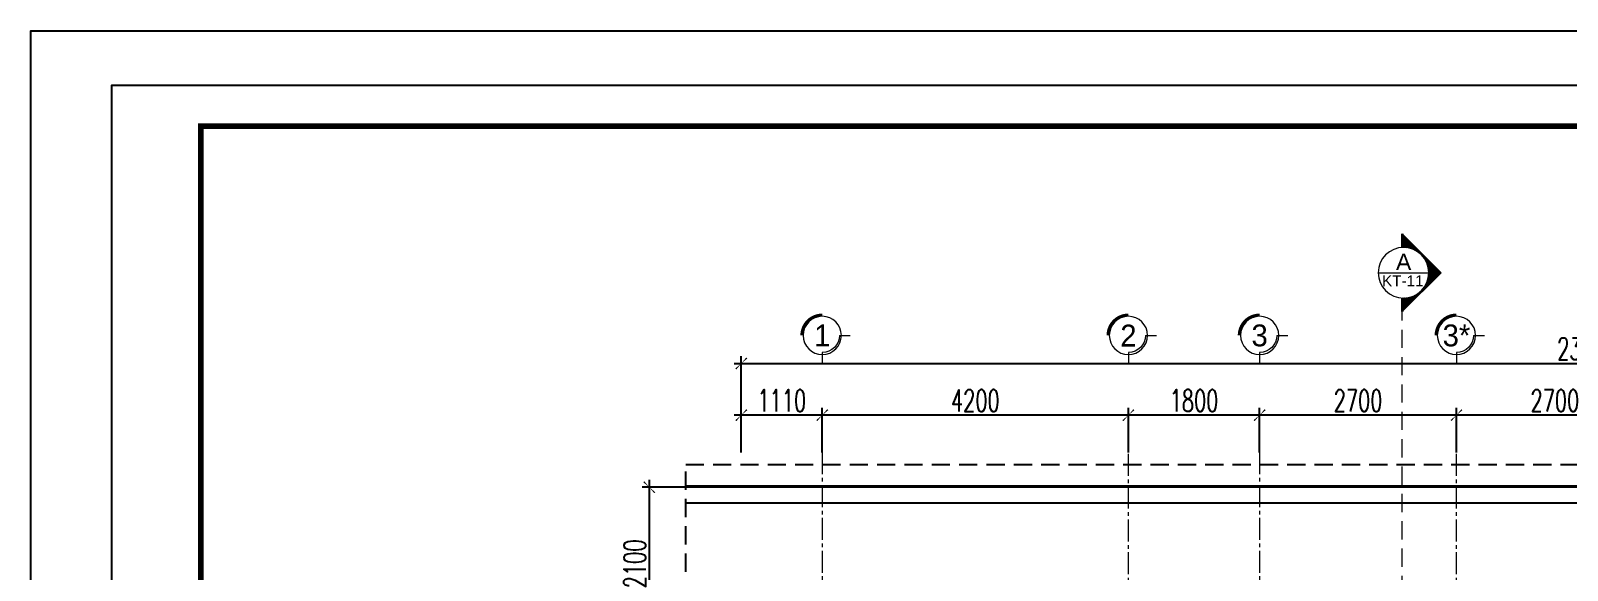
# Model space of a CAD drawing. Header units: millimetres. Extents: x -34806 to 662668, y 63228 to 99452.
# Drawn here: x 78087 to 99165, y 90164 to 97563 of the extents above; entities that cross this region are included whole.
import ezdxf
from ezdxf.enums import TextEntityAlignment as Align

# ---------------------------------------------------------------- set-up
doc = ezdxf.new("R2010")
doc.units = ezdxf.units.MM
doc.header["$LTSCALE"] = 200
doc.header["$MEASUREMENT"] = 0
doc.header["$PDMODE"] = 3
doc.header["$PDSIZE"] = 50
doc.linetypes.add('CENTER2', pattern=[1.125, 0.75, -0.125, 0.125, -0.125])
doc.linetypes.add('DASHED2', pattern=[0.375, 0.25, -0.125])
doc.layers.get('0').update_dxf_attribs({"color": 95, "linetype": 'CONTINUOUS'})
doc.layers.get('DEFPOINTS').update_dxf_attribs({"linetype": 'CONTINUOUS'})
for name, color, linetype, lineweight in [('cat', 1, 'CONTINUOUS', 40), ('hacth', 251, 'CONTINUOUS', 13), ('hatch', 251, 'CONTINUOUS', 5), ('thay', 7, 'CONTINUOUS', 18), ('tim', 254, 'CENTER2', 9)]:
    doc.layers.add(name, color=color, linetype=linetype, lineweight=lineweight)
for name, color, linetype in [('DIM', 1, 'CONTINUOUS'), ('KHUNGTEN', 7, 'CONTINUOUS'), ('Net_Manh', 155, 'CONTINUOUS'), ('TEXT', 7, 'CONTINUOUS'), ('TPTA-Dimention', 251, 'CONTINUOUS'), ('TPTA-Text', 253, 'CONTINUOUS')]:
    doc.layers.add(name, color=color, linetype=linetype)
doc.styles.add('Aria H iso', font='VHARIAL.ttf')
doc.styles.add('CHU HOA Day', font='VHARIAL.ttf')
doc.styles.add('dam', font='VHAVANB.ttf', dxfattribs={"width": 0.9, "height": 450})
doc.styles.add('Scale', font='vnsimli.shx', dxfattribs={"width": 0.65, "bigfont": 'bigfont.shx'})
doc.dimstyles.new('Scale', dxfattribs={"dimscale": 10, "dimtxt": 2, "dimasz": 0.8, "dimexe": 1, "dimexo": 0, "dimgap": 0.5, "dimtad": 1, "dimdec": 0, "dimzin": 0, "dimdsep": 46, "dimtxsty": 'Scale', "dimblk": 'ARCHTICK', "dimcen": 1, "dimdle": 1, "dimclrd": 8, "dimclre": 251, "dimclrt": 3, "dimadec": 0, "dimazin": 0, "dimtfac": 1, "dimtdec": 0, "dimtix": 1, "dimtmove": 2, "dimatfit": 3, "dimfxl": 1, "dimtolj": 1, "dimtzin": 0, "dimarcsym": 0})

# ---------------------------------------------------------------- blocks, each defined once
blk = doc.blocks.new('_ArchTick')
at = {"layer": 'DIM', "color": 150}
blk.add_lwpolyline([(0.5, 0.5, 0.133, 0, 0), (0, 0, 0, 0.133, 0), (-0.5, -0.5, 0.133, 0.133, 0)], format="xyseb", dxfattribs=at)
blk = doc.blocks.new('*D1170')
at = {"layer": 'DEFPOINTS', "color": 0}
for p in [(111055, 93000), (87835, 91781), (111055, 91781)]:
    blk.add_point(p, dxfattribs=at)
at = {"layer": 'TPTA-Text', "color": 8, "lineweight": -2}
blk.add_line((87735, 93000), (111155, 93000), dxfattribs=at)
at = {"layer": 'TPTA-Text', "color": 251, "lineweight": -2}
for p, q in [((87835, 91781), (87835, 93100)), ((111055, 91781), (111055, 93100))]:
    blk.add_line(p, q, dxfattribs=at)
at = {"layer": 'TPTA-Text', "color": 8, "lineweight": -2, "xscale": 150, "yscale": 150, "zscale": 150, "rotation": 180}
blk.add_blockref('_ArchTick', (87835, 93000), dxfattribs=at)
at = {"layer": 'TPTA-Text', "color": 8, "lineweight": -2, "xscale": 150, "yscale": 150, "zscale": 150}
blk.add_blockref('_ArchTick', (111055, 93000), dxfattribs=at)
at = {"layer": 'TPTA-Text', "color": 3, "insert": (99445, 93200), "char_height": 300, "attachment_point": 5, "style": 'Scale'}
blk.add_mtext('\\A1;23220', dxfattribs=at)
blk = doc.blocks.new('*D1175')
at = {"layer": 'DEFPOINTS', "color": 0}
for p in [(93145, 92291), (93145, 91781), (94945, 91781)]:
    blk.add_point(p, dxfattribs=at)
at = {"layer": 'TPTA-Text', "color": 251, "lineweight": -2}
for p, q in [((93145, 91781), (93145, 92391)), ((94945, 91781), (94945, 92391))]:
    blk.add_line(p, q, dxfattribs=at)
at = {"layer": 'TPTA-Text', "color": 8, "lineweight": -2}
blk.add_line((95045, 92291), (93045, 92291), dxfattribs=at)
at = {"layer": 'TPTA-Text', "color": 8, "lineweight": -2, "xscale": 150, "yscale": 150, "zscale": 150, "rotation": 180}
blk.add_blockref('_ArchTick', (93145, 92291), dxfattribs=at)
at = {"layer": 'TPTA-Text', "color": 8, "lineweight": -2, "xscale": 150, "yscale": 150, "zscale": 150}
blk.add_blockref('_ArchTick', (94945, 92291), dxfattribs=at)
at = {"layer": 'TPTA-Text', "color": 3, "insert": (94045, 92491), "char_height": 300, "attachment_point": 5, "style": 'Scale'}
blk.add_mtext('\\A1;1800', dxfattribs=at)
blk = doc.blocks.new('*D1176')
at = {"layer": 'DEFPOINTS', "color": 0}
for p in [(88945, 92291), (88945, 91781), (93145, 91781)]:
    blk.add_point(p, dxfattribs=at)
at = {"layer": 'TPTA-Text', "color": 251, "lineweight": -2}
for p, q in [((88945, 91781), (88945, 92391)), ((93145, 91781), (93145, 92391))]:
    blk.add_line(p, q, dxfattribs=at)
at = {"layer": 'TPTA-Text', "color": 8, "lineweight": -2}
blk.add_line((93245, 92291), (88845, 92291), dxfattribs=at)
at = {"layer": 'TPTA-Text', "color": 8, "lineweight": -2, "xscale": 150, "yscale": 150, "zscale": 150, "rotation": 180}
blk.add_blockref('_ArchTick', (88945, 92291), dxfattribs=at)
at = {"layer": 'TPTA-Text', "color": 8, "lineweight": -2, "xscale": 150, "yscale": 150, "zscale": 150}
blk.add_blockref('_ArchTick', (93145, 92291), dxfattribs=at)
at = {"layer": 'TPTA-Text', "color": 3, "insert": (91045, 92491), "char_height": 300, "attachment_point": 5, "style": 'Scale'}
blk.add_mtext('\\A1;4200', dxfattribs=at)
blk = doc.blocks.new('*D1177')
at = {"layer": 'DEFPOINTS', "color": 0}
for p in [(87835, 92291), (87835, 91781), (88945, 91781)]:
    blk.add_point(p, dxfattribs=at)
at = {"layer": 'TPTA-Text', "color": 251, "lineweight": -2}
for p, q in [((87835, 91781), (87835, 92391)), ((88945, 91781), (88945, 92391))]:
    blk.add_line(p, q, dxfattribs=at)
at = {"layer": 'TPTA-Text', "color": 8, "lineweight": -2}
blk.add_line((89045, 92291), (87735, 92291), dxfattribs=at)
at = {"layer": 'TPTA-Text', "color": 8, "lineweight": -2, "xscale": 150, "yscale": 150, "zscale": 150, "rotation": 180}
blk.add_blockref('_ArchTick', (87835, 92291), dxfattribs=at)
at = {"layer": 'TPTA-Text', "color": 8, "lineweight": -2, "xscale": 150, "yscale": 150, "zscale": 150}
blk.add_blockref('_ArchTick', (88945, 92291), dxfattribs=at)
at = {"layer": 'TPTA-Text', "color": 3, "insert": (88390, 92491), "char_height": 300, "attachment_point": 5, "style": 'Scale'}
blk.add_mtext('\\A1;1110', dxfattribs=at)
blk = doc.blocks.new('*D1192')
at = {"layer": 'DEFPOINTS', "color": 0}
for p in [(87134, 91302), (86573, 89202), (87134, 89202)]:
    blk.add_point(p, dxfattribs=at)
at = {"layer": 'TPTA-Text', "color": 251, "lineweight": -2}
for p, q in [((87134, 91302), (86473, 91302)), ((87134, 89202), (86473, 89202))]:
    blk.add_line(p, q, dxfattribs=at)
at = {"layer": 'TPTA-Text', "color": 8, "lineweight": -2}
blk.add_line((86573, 91402), (86573, 89102), dxfattribs=at)
at = {"layer": 'TPTA-Text', "color": 8, "lineweight": -2, "xscale": 150, "yscale": 150, "zscale": 150}
for p, rotation in [((86573, 91302), 90), ((86573, 89202), 270)]:
    blk.add_blockref('_ArchTick', p, dxfattribs=dict(at, rotation=rotation))
at = {"layer": 'TPTA-Text', "color": 3, "insert": (86373, 90252), "char_height": 300, "attachment_point": 5, "rotation": 90, "style": 'Scale'}
blk.add_mtext('\\A1;2100', dxfattribs=at)
blk = doc.blocks.new('tr')
at = {"layer": 'thay', "ltscale": 600}
for p, q in [((0, -200), (0, 0)), ((313, -513), (513, -513))]:
    blk.add_line(p, q, dxfattribs=at)
at = {"layer": 'thay', "color": 150, "ltscale": 600, "const_width": 50}
blk.add_lwpolyline([(-375, -513, 0.414214), (0, -888, 0.414214)], format="xyb", dxfattribs=at)
at = {"layer": 'thay', "ltscale": 600}
blk.add_circle((0, -513), 350, dxfattribs=at)
blk.add_arc((0, -513), 313, 0, 90, dxfattribs=at)
blk = doc.blocks.new('cad')
at = {"layer": 'hatch'}
h = blk.add_hatch(dxfattribs=at)
h.set_pattern_fill('ANSI31', color=256, scale=96.25, angle=-90, style=0)
h.set_pattern_definition([(225, (101783, 283734), (-8.50737846, 8.50737846), [])])
edge = h.paths.add_edge_path()
edge.add_ellipse((0, 0), major_axis=(-408, 408), ratio=1, start_angle=135, end_angle=137.8395)
edge.add_line((29, -577), (29, -890))
edge.add_line((29, -890), (-861, 0))
edge.add_line((-861, 0), (29, 890))
edge.add_line((29, 890), (29, 577))
edge.add_ellipse((0, 0), major_axis=(408, 408), ratio=1, start_angle=42.1605, end_angle=45)
edge.add_ellipse((0, 0), major_axis=(-408, 408), ratio=1, start_angle=-45, end_angle=135)
at = {"layer": 'cat', "color": 150, "linetype": 'Continuous', "const_width": 62.4}
for points in [[(29, 577), (29, 890)], [(29, -577), (29, -890)]]:
    blk.add_lwpolyline(points, dxfattribs=at)
at = {"layer": 'thay', "linetype": 'Continuous'}
for p in [(29, 890), (29, -890)]:
    blk.add_line(p, (-861, 0), dxfattribs=at)
at = {"layer": 'thay'}
blk.add_line((577, 0), (-578, 0), dxfattribs=at)
blk.add_circle((0, 0), 578, dxfattribs=at)
at = {"layer": 'TEXT'}
for tag, height, style, p in [('1', 375, 'CHU HOA Day', (-500, 62)), ('KT-00', 250, 'Aria H iso', (-1613, -278))]:
    blk.add_attdef(tag, text='', height=height, dxfattribs=dict(at, style=style)).set_placement(p, align=Align.CENTER)
blk = doc.blocks.new('*D1203')
at = {"layer": 'DEFPOINTS', "color": 0}
for p in [(97645, 92291), (97645, 91781), (100345, 91781)]:
    blk.add_point(p, dxfattribs=at)
at = {"layer": 'TPTA-Text', "color": 251, "lineweight": -2}
for p, q in [((97645, 91781), (97645, 92391)), ((100345, 91781), (100345, 92391))]:
    blk.add_line(p, q, dxfattribs=at)
at = {"layer": 'TPTA-Text', "color": 8, "lineweight": -2}
blk.add_line((100445, 92291), (97545, 92291), dxfattribs=at)
at = {"layer": 'TPTA-Text', "color": 8, "lineweight": -2, "xscale": 150, "yscale": 150, "zscale": 150, "rotation": 180}
blk.add_blockref('_ArchTick', (97645, 92291), dxfattribs=at)
at = {"layer": 'TPTA-Text', "color": 8, "lineweight": -2, "xscale": 150, "yscale": 150, "zscale": 150}
blk.add_blockref('_ArchTick', (100345, 92291), dxfattribs=at)
at = {"layer": 'TPTA-Text', "color": 3, "insert": (98995, 92491), "char_height": 300, "attachment_point": 5, "style": 'Scale'}
blk.add_mtext('\\A1;2700', dxfattribs=at)
blk = doc.blocks.new('*D1204')
at = {"layer": 'DEFPOINTS', "color": 0}
for p in [(94945, 92291), (94945, 91781), (97645, 91781)]:
    blk.add_point(p, dxfattribs=at)
at = {"layer": 'TPTA-Text', "color": 251, "lineweight": -2}
for p, q in [((94945, 91781), (94945, 92391)), ((97645, 91781), (97645, 92391))]:
    blk.add_line(p, q, dxfattribs=at)
at = {"layer": 'TPTA-Text', "color": 8, "lineweight": -2}
blk.add_line((97745, 92291), (94845, 92291), dxfattribs=at)
at = {"layer": 'TPTA-Text', "color": 8, "lineweight": -2, "xscale": 150, "yscale": 150, "zscale": 150, "rotation": 180}
blk.add_blockref('_ArchTick', (94945, 92291), dxfattribs=at)
at = {"layer": 'TPTA-Text', "color": 8, "lineweight": -2, "xscale": 150, "yscale": 150, "zscale": 150}
blk.add_blockref('_ArchTick', (97645, 92291), dxfattribs=at)
at = {"layer": 'TPTA-Text', "color": 3, "insert": (96295, 92491), "char_height": 300, "attachment_point": 5, "style": 'Scale'}
blk.add_mtext('\\A1;2700', dxfattribs=at)
blk = doc.blocks.new('khung')
at = {"layer": 'DEFPOINTS', "color": 8}
blk.add_lwpolyline([(0, 0), (31503, 0), (31503, 22275), (0, 22275)], close=True, dxfattribs=at)
at = {"layer": 'KHUNGTEN', "color": 4, "const_width": 54.3}
blk.add_lwpolyline([(848, 388), (31117, 388), (31117, 21887), (848, 21887)], close=True, dxfattribs=at)

msp = doc.modelspace()

# ---------------------------------------------------------------- linework, layer by layer
msp.add_lwpolyline([(125027.1, 63934), (78087.5, 63934), (78087.5, 97563), (125027.1, 97563)], close=True)
at = {"layer": 'Net_Manh', "linetype": 'DASHED2', "ltscale": 5}
msp.add_lwpolyline([(87072.5, 91613.7), (115299.9, 91613.7), (115299.9, 74016.7), (87072.5, 74016.7)], close=True, dxfattribs=at)
at = {"layer": 'thay', "linetype": 'DASHED2', "ltscale": 5}
msp.add_line((96901.4, 71462.5), (96901.4, 93710.5), dxfattribs=at)
at = {"layer": 'tim', "ltscale": 2}
for p, q in [((88945, 91780.8), (88945, 73909.8)), ((93145, 73909.8), (93145, 91780.8)), ((94945, 91780.8), (94945, 73909.8)), ((97645, 73909.8), (97645, 91780.8))]:
    msp.add_line(p, q, dxfattribs=at)
at = {"layer": 'TPTA-Dimention'}
for points in [[(115070, 74016.7), (115070, 91317), (87072.5, 91317)], [(115055, 74016.7), (115055, 91302), (87072.5, 91302)], [(114835, 74016.7), (114835, 91082), (87072.5, 91082)]]:
    msp.add_lwpolyline(points, dxfattribs=at)

# ---------------------------------------------------------------- block references
at = {"layer": 'DIM', "xscale": -0.75, "yscale": 0.75, "zscale": 0.75, "rotation": 180}
for p in [(88945, 92999.7), (93145, 92999.7), (94945, 92999.7), (97645, 92999.7)]:
    msp.add_blockref('tr', p, dxfattribs=at)
at = {"layer": 'hacth', "xscale": 1.44238117831992, "yscale": 1.442381252141786, "zscale": 1.442381260145733}
msp.add_blockref('khung', (79197.3, 64684), dxfattribs=at)
at = {"layer": 'TEXT', "linetype": 'Continuous'}
ref = msp.add_blockref('cad', (96918.6, 94244.5), dxfattribs=dict(at, xscale=-0.5999999998603016, yscale=0.5999999999767169, zscale=0.6))
ref.add_attrib('1', 'a', dxfattribs={"height": 225, "style": 'CHU HOA Day'}).set_placement((96920.4, 94281.6), align=Align.CENTER)
ref.add_attrib('KT-00', 'kt-11', dxfattribs={"height": 150, "style": 'Aria H iso'}).set_placement((96908.6, 94057.9), align=Align.CENTER)

# ---------------------------------------------------------------- texts
at = {"layer": 'TEXT', "linetype": 'Continuous', "style": 'dam'}
for s, p in [('1', (88945, 93384.6)), ('2', (93145, 93384.6)), ('3', (94945, 93384.6)), ('3*', (97645, 93384.6))]:
    msp.add_text(s, height=300, dxfattribs=at).set_placement(p, align=Align.MIDDLE)

# ---------------------------------------------------------------- dimensions: what is measured, and where the dimension line sits
at = {"layer": 'TPTA-Text'}
for base, p1, p2, picture, middle in [((111055, 92999.7), (87835, 91780.8), (111055, 91780.8), '*D1170', (99445, 93199.7)), ((87835, 92290.6), (88945, 91780.8), (87835, 91780.8), '*D1177', (88390, 92490.6)), ((88945, 92290.6), (93145, 91780.8), (88945, 91780.8), '*D1176', (91045, 92490.6)), ((93145, 92290.6), (94945, 91780.8), (93145, 91780.8), '*D1175', (94045, 92490.6)), ((94945, 92290.6), (97645, 91780.8), (94945, 91780.8), '*D1204', (96295, 92490.6)), ((97645, 92290.6), (100345, 91780.8), (97645, 91780.8), '*D1203', (98995, 92490.6))]:
    dim = msp.add_linear_dim(base=base, p1=p1, p2=p2, dimstyle='Scale', override={"dimscale": 100, "dimtxt": 3, "dimasz": 1.5, "dimfxl": 110}, dxfattribs=at)
    dim.commit()
    dim.dimension.update_dxf_attribs({"geometry": picture, "text_midpoint": middle})
dim = msp.add_linear_dim(base=(86572.5, 89202), p1=(87134.1, 91302), p2=(87134.1, 89202), angle=90, dimstyle='Scale', override={"dimscale": 100, "dimtxt": 3, "dimasz": 1.5, "dimfxl": 110}, dxfattribs=at)
dim.commit()
dim.dimension.update_dxf_attribs({"geometry": '*D1192', "text_midpoint": (86372.5, 90252)})

doc.saveas('drawing.dxf')
